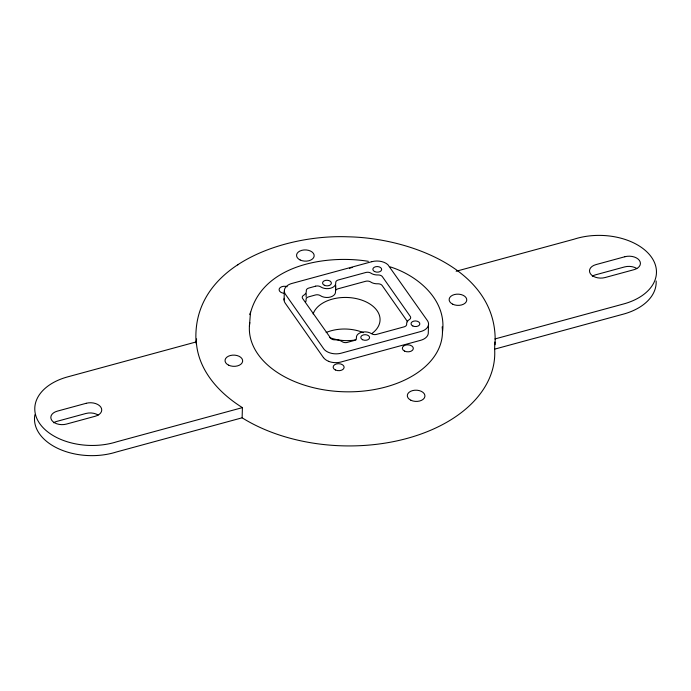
<?xml version="1.0" encoding="UTF-8"?>
<svg xmlns="http://www.w3.org/2000/svg" width="691" height="691" viewBox="0 0 691 691"><rect width="100%" height="100%" fill="white"/><g stroke="black" fill="none" stroke-linecap="round" stroke-linejoin="round"><path stroke-width="1.04" d="M196.054 342.261C191.148 264.688 284.942 234.232 347.841 236.806C409.141 237.859 499.239 269.965 495.024 344.714M196.261 343.937L196.322 341.898L67.658 376.88A55.971 35.673 1.6 0 0 40.432 424.568A55.971 35.673 1.6 0 0 116.667 441.817L242.411 407.621L242.126 417.805L116.382 452A55.971 35.673 1.6 0 1 58.614 448.77A55.971 35.673 1.6 0 1 34.904 414.704M284.079 299.989L284.329 291.17M306.104 297.009L306.225 293.744M335.558 288.924L335.619 286.722M335.593 289.762L335.714 285.348M428.532 323.785L428.29 332.613A13.051 8.318 1.6 0 1 428.109 334.211A13.189 8.404 1.6 0 1 426.373 337.156A13.017 8.301 1.6 0 1 420.612 340.317L340.663 362.084A13.267 8.456 1.6 0 1 333.174 362.49A13.423 8.56 1.6 0 1 328.579 361.315M442.465 332.19C447.008 300.144 417.986 275.588 390.165 266.864M242.126 417.805A149.463 95.272 1.6 0 0 406.93 438.448A149.463 95.272 1.6 0 0 494.635 349.145L494.834 342.01M249.399 326.256L250.522 312.185L250.056 314.664C261.656 265.085 325.608 254.409 368.398 261.319M237.678 264.903L238.11 264.636M456.146 271.261L573.815 239.276A55.971 35.673 1.6 0 1 650.62 256.033A55.971 35.673 1.6 0 1 623.576 303.971L494.92 338.961M494.635 349.145L623.291 314.155A55.971 35.673 1.6 0 0 656.148 280.987M323.474 357.644L285.236 303.176A13.017 8.301 1.6 0 1 284.269 298.296M407.612 321.807L382.149 285.504A4.405 2.807 1.6 0 0 377.761 283.794A8.802 5.614 1.6 0 1 370.67 281.98A4.405 2.807 1.6 0 0 365.677 281.28L338.072 288.786A4.405 2.807 1.6 0 0 335.498 291.542A8.81 5.614 1.6 0 1 330.376 297.044A8.81 5.614 1.6 0 1 320.399 295.67A4.405 2.807 1.6 0 0 315.39 294.988L308.601 296.871A4.405 2.807 1.6 0 0 306.053 299.626A8.81 5.614 1.6 0 1 305.517 302.105M196.149 342.658A149.463 95.272 1.6 0 1 196.607 338.901M592.342 276.227A11.021 7.022 1.6 0 1 595.677 274.793L624.578 266.925A11.021 7.022 1.6 0 1 636.817 268.505M242.411 407.621A149.463 95.272 1.6 0 1 196.322 341.898M53.665 422.771A11.021 7.022 1.6 0 1 57.008 421.337L85.909 413.477A11.021 7.022 1.6 0 1 98.148 415.058M313.118 313.939A33.859 21.585 1.6 0 1 361.203 299.929A33.859 21.585 1.6 0 1 372.008 333.451M356.09 339.86A33.859 21.585 1.6 0 1 329.59 337.571M349.551 268.6A5.511 3.515 1.6 0 1 350.302 268.134M351.253 267.754A5.511 3.515 1.6 0 1 352.272 267.512M283.992 293.252A5.511 3.515 1.6 0 1 279.345 288.631A5.511 3.515 1.6 0 1 287.223 286.722M328.666 361.333A13.267 8.456 1.6 0 1 323.587 357.705M326.152 332.501A33.859 21.585 1.6 0 1 363.38 332.639M442.145 326.86A96.576 61.559 1.6 0 1 344.99 391.797A96.576 61.559 1.6 0 1 249.831 322.516M315.64 286.169L308.851 288.043A4.405 2.807 1.6 0 0 306.303 290.807A8.81 5.614 1.6 0 1 303.608 295.316A4.405 2.807 1.6 0 0 302.641 298.503L330.618 338.115A4.405 2.807 1.6 0 0 335.014 339.825A8.81 5.614 1.6 0 1 342.2 341.691A4.405 2.807 1.6 0 0 347.236 342.416L353.861 340.594A4.405 2.807 1.6 0 0 356.418 337.839A8.81 5.614 1.6 0 1 361.54 332.319A8.81 5.614 1.6 0 1 371.525 333.701A4.405 2.807 1.6 0 0 376.526 334.392L404.097 326.852A4.405 2.807 1.6 0 0 406.662 324.096A8.81 5.614 1.6 0 1 409.322 319.605A4.405 2.807 1.6 0 0 410.281 316.435L382.391 276.685A4.405 2.807 1.6 0 0 378.003 274.966A8.802 5.614 1.6 0 1 370.912 273.152A4.405 2.807 1.6 0 0 365.928 272.461L338.322 279.967A4.405 2.807 1.6 0 0 335.748 282.723A8.81 5.614 1.6 0 1 330.618 288.225A8.81 5.614 1.6 0 1 320.65 286.851A4.405 2.807 1.6 0 0 315.64 286.169M371.853 261.682L292.008 283.422A13.051 8.318 1.6 0 0 287.819 285.271A13.189 8.404 1.6 0 0 284.519 289.469A13.017 8.301 1.6 0 0 285.487 294.357L323.742 348.86A13.267 8.456 1.6 0 0 326.817 351.512A13.423 8.56 1.6 0 0 333.425 353.671A13.267 8.456 1.6 0 0 340.905 353.265L420.862 331.499A13.017 8.301 1.6 0 0 426.623 328.337A13.189 8.404 1.6 0 0 428.36 325.383A13.051 8.318 1.6 0 0 427.384 320.564L387.841 264.644A13.008 8.292 1.6 0 0 374.358 261.181L371.853 261.682M86.185 403.294L57.293 411.154A11.021 7.022 1.6 0 0 51.799 420.361A11.021 7.022 1.6 0 0 66.371 424.101L95.272 416.241A11.021 7.022 1.6 0 0 100.765 407.042A11.021 7.022 1.6 0 0 86.185 403.294M624.863 256.741L595.962 264.61A11.021 7.022 1.6 0 0 590.468 273.809A11.021 7.022 1.6 0 0 605.048 277.557L633.949 269.697A11.021 7.022 1.6 0 0 639.443 260.49A11.021 7.022 1.6 0 0 624.863 256.741M404.58 351.106A5.511 3.515 1.6 0 0 413.313 348.8A5.511 3.515 1.6 0 0 405.617 345.077A5.511 3.515 1.6 0 0 404.58 351.106M335.377 369.961A5.511 3.515 1.6 0 0 344.109 367.655A5.511 3.515 1.6 0 0 336.422 363.932A5.511 3.515 1.6 0 0 335.377 369.961M362.585 339.713A4.405 2.807 1.6 0 0 369.573 337.873A4.405 2.807 1.6 0 0 363.423 334.893A4.405 2.807 1.6 0 0 362.585 339.713M412.829 325.971A4.405 2.807 1.6 0 0 419.817 324.131A4.405 2.807 1.6 0 0 413.659 321.151A4.405 2.807 1.6 0 0 412.829 325.971M324.364 285.271A4.405 2.807 1.6 0 0 331.352 283.431A4.405 2.807 1.6 0 0 325.202 280.451A4.405 2.807 1.6 0 0 324.364 285.271M374.652 271.58A4.405 2.807 1.6 0 0 381.639 269.74A4.405 2.807 1.6 0 0 375.481 266.761A4.405 2.807 1.6 0 0 374.652 271.58M300.153 259.98A8.81 5.614 1.6 0 0 314.129 256.292A8.81 5.614 1.6 0 0 301.82 250.332A8.81 5.614 1.6 0 0 300.153 259.98M228.635 365.168A8.81 5.614 1.6 0 0 242.61 361.488A8.81 5.614 1.6 0 0 230.31 355.52A8.81 5.614 1.6 0 0 228.635 365.168M410.912 400.244A8.81 5.614 1.6 0 0 424.887 396.556A8.81 5.614 1.6 0 0 412.587 390.596A8.81 5.614 1.6 0 0 410.912 400.244M452.735 304.204A8.81 5.614 1.6 0 0 466.71 300.516A8.81 5.614 1.6 0 0 454.41 294.556A8.81 5.614 1.6 0 0 452.735 304.204"/></g></svg>
